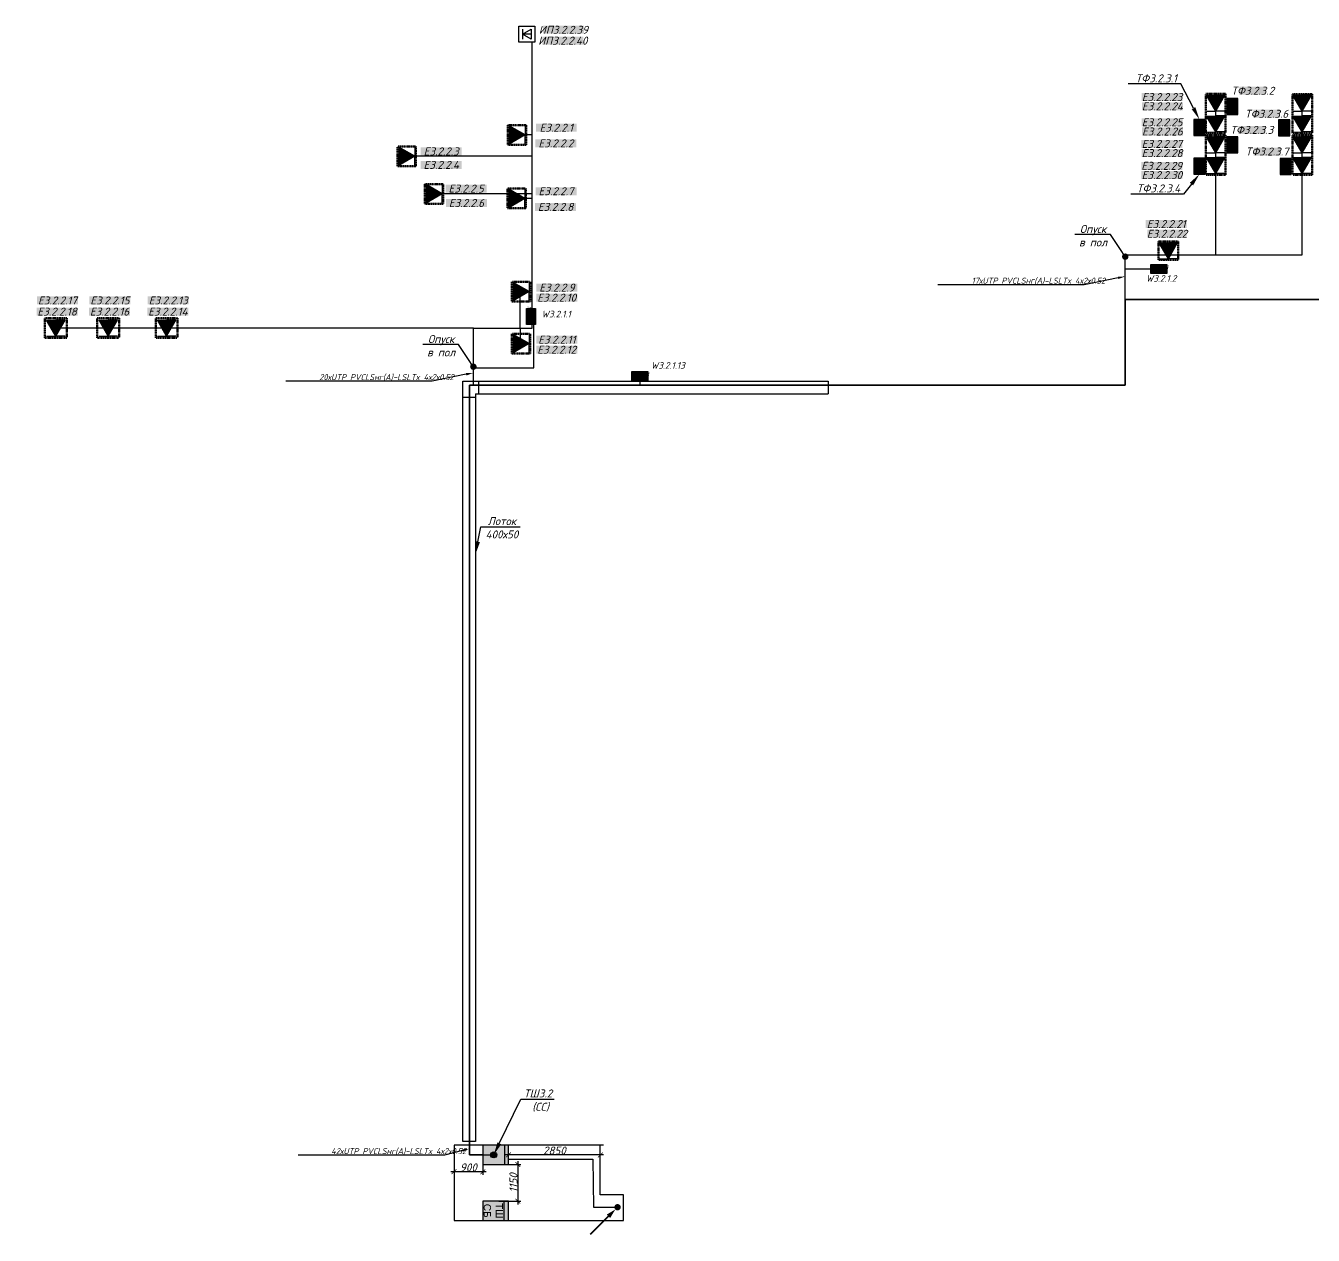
# Model space of a CAD drawing. Header units: millimetres. Extents: x 6978 to 881500, y -130874 to -2349.
# Drawn here: x 583562 to 623783, y -92275 to -54496 of the extents above; entities that cross this region are included whole.
import ezdxf
from ezdxf import colors
from ezdxf.entities.mleader import LeaderData, LeaderLine
from ezdxf.math import Vec2, Vec3

# ---------------------------------------------------------------- set-up
doc = ezdxf.new("R2010")
doc.units = ezdxf.units.MM
doc.set_wipeout_variables(frame=1)
doc.linetypes.add('HIDDEN2', pattern=[4.7625, 3.175, -1.5875])
doc.layers.get('Defpoints').update_dxf_attribs({"lineweight": 50, "true_color": 0xbeff1a})
for name, color, linetype, lineweight in [('АП_АСУ_ОсновнаяТолстая', 7, 'Continuous', 30), ('ОС', 5, 'Continuous', 30), ('СКС-РОЗЕТКИ', 7, 'Continuous', 50), ('СС_Выноски', 7, 'Continuous', 15), ('СС_СКК_Лоток', 170, 'Continuous', 30), ('СС_СКС_Кабель', 6, 'Continuous', 30), ('СС_СКС_Оборудование', 6, 'Continuous', 30), ('СС_Схема', 7, 'Continuous', 30)]:
    doc.layers.add(name, color=color, linetype=linetype, lineweight=lineweight)
doc.styles.add('BRAZEN-txt', font='isocpeui.ttf')
doc.styles.add('ISOCPEUR', font='isocpeui.ttf', dxfattribs={"height": 2.5})
doc.styles.get("Standard").update_dxf_attribs({"font": 'arial.ttf'})
doc.linetypes.add('Рабочее в трубе  _о_о_', pattern='A,5,2,[133,ltypeshp.shx,S=0.4,R=0,X=0,Y=0.75],3', length=10)
doc.dimstyles.new('BRAZEN-Размеры_осевые', dxfattribs={"dimscale": 0, "dimtxt": 350, "dimasz": 150, "dimexe": 100, "dimexo": 100, "dimgap": 70, "dimtad": 1, "dimdec": 0, "dimzin": 0, "dimdsep": 46, "dimtxsty": 'BRAZEN-txt', "dimblk": 'ARCHTICK', "dimcen": 1, "dimdle": 100, "dimadec": 0, "dimazin": 0, "dimtfac": 1, "dimtdec": 0, "dimtofl": 0, "dimtmove": 1, "dimatfit": 3, "dimfxl": 1, "dimtolj": 1, "dimtzin": 0, "dimarcsym": 0})

# ---------------------------------------------------------------- blocks, each defined once
blk = doc.blocks.new('*U16')
blk.add_hatch(color=256).paths.add_polyline_path([(-0.71, -0.71, 1), (0.71, 0.71, 1)])
blk.add_lwpolyline([(-0.71, -0.71, 0, 1.5, 0), (-2.83, -2.83, 2, 2, 0)], format="xyseb")
at = {"const_width": 0.5}
blk.add_lwpolyline([(-8.5, -8.5), (-2.83, -2.83)], dxfattribs=at)
blk = doc.blocks.new('Лоток 3 этаж')
at = {"layer": 'СС_СКК_Лоток'}
for p, q in [((597211, -89345), (597211, -65597)), ((597211, -65597), (608631, -65597)), ((597711, -65997), (597711, -65597)), ((608631, -65597), (608631, -65997)), ((597611, -66107), (597211, -66107)), ((597611, -65997), (597612, -89345)), ((597611, -65997), (608631, -65997)), ((597612, -89345), (597211, -89345))]:
    blk.add_line(p, q, dxfattribs=at)
blk = doc.blocks.new('панель приема видеодомофона')
blk.add_wipeout([(0, 10), (7, 10), (7, 0), (0, 0)])
at = {"true_color": 0xffffff, "transparency": 33554687}
h = blk.add_hatch(color=7, dxfattribs=at)
h.dxf.hatch_style = 1
h.paths.add_polyline_path([(7, 10), (3.5, 10), (0, 10), (0, 5), (0, 0), (3.5, 0), (7, 0), (7, 5)])
h.paths.add_polyline_path([(3.07, 8.82), (3.07, 1.71), (0.8, 1.71), (0.8, 8.82)], flags=16)
h.paths.add_polyline_path([(3.55, 8.82), (6.56, 8.82), (6.56, 5.58), (3.55, 5.58)], flags=16)
h.paths.add_polyline_path([(4.53, 4.2, -1), (4, 4.2, -1)], flags=16)
h.paths.add_polyline_path([(5.45, 4.2, -1), (4.92, 4.2, -1)], flags=16)
h.paths.add_polyline_path([(6.36, 4.2, -1), (5.82, 4.2, -1)], flags=16)
h.paths.add_polyline_path([(4.53, 3.2, -1), (4, 3.2, -1)], flags=16)
h.paths.add_polyline_path([(5.45, 3.2, -1), (4.92, 3.2, -1)], flags=16)
h.paths.add_polyline_path([(6.36, 3.2, -1), (5.82, 3.2, -1)], flags=16)
h.paths.add_polyline_path([(4.53, 2.2, -1), (4, 2.2, -1)], flags=16)
h.paths.add_polyline_path([(5.45, 2.2, -1), (4.92, 2.2, -1)], flags=16)
h.paths.add_polyline_path([(6.36, 2.2, -1), (5.82, 2.2, -1)], flags=16)
h = blk.add_hatch(color=7, dxfattribs=at)
h.dxf.hatch_style = 1
h.paths.add_polyline_path([(3.07, 8.82), (0.8, 8.82), (0.8, 1.71), (3.07, 1.71)])
h.paths.add_polyline_path([(6.56, 8.82), (3.55, 8.82), (3.55, 5.58), (6.56, 5.58)])
h = blk.add_hatch(color=0)
h.dxf.hatch_style = 1
h.paths.add_polyline_path([(4, 4.2, 1), (4.53, 4.2, 1)])
h = blk.add_hatch(color=0)
h.dxf.hatch_style = 1
h.paths.add_polyline_path([(4, 3.2, 1), (4.53, 3.2, 1)])
h = blk.add_hatch(color=0)
h.dxf.hatch_style = 1
h.paths.add_polyline_path([(4, 2.2, 1), (4.53, 2.2, 1)])
h = blk.add_hatch(color=0)
h.dxf.hatch_style = 1
h.paths.add_polyline_path([(4.92, 4.2, 1), (5.45, 4.2, 1)])
h = blk.add_hatch(color=0)
h.dxf.hatch_style = 1
h.paths.add_polyline_path([(4.92, 3.2, 1), (5.45, 3.2, 1)])
h = blk.add_hatch(color=0)
h.dxf.hatch_style = 1
h.paths.add_polyline_path([(4.92, 2.2, 1), (5.45, 2.2, 1)])
h = blk.add_hatch(color=0)
h.dxf.hatch_style = 1
h.paths.add_polyline_path([(5.82, 4.2, 1), (6.36, 4.2, 1)])
h = blk.add_hatch(color=0)
h.dxf.hatch_style = 1
h.paths.add_polyline_path([(5.82, 3.2, 1), (6.36, 3.2, 1)])
h = blk.add_hatch(color=0)
h.dxf.hatch_style = 1
h.paths.add_polyline_path([(5.82, 2.2, 1), (6.36, 2.2, 1)])
at = {"color": 0, "lineweight": 30}
blk.add_lwpolyline([(0, 0), (3.5, 0), (7, 0), (7, 5), (7, 10), (3.5, 10), (0, 10), (0, 5)], close=True, dxfattribs=at)
at = {"color": 0}
for points in [[(0.8, 1.71), (3.07, 1.71), (3.07, 8.82), (0.8, 8.82)], [(3.55, 8.82), (6.56, 8.82), (6.56, 5.58), (3.55, 5.58)]]:
    blk.add_lwpolyline(points, close=True, dxfattribs=at)
for centre in [(4.27, 4.2), (4.27, 3.2), (4.27, 2.2), (5.18, 4.2), (5.18, 3.2), (5.18, 2.2), (6.09, 4.2), (6.09, 3.2), (6.09, 2.2)]:
    blk.add_circle(centre, 0.266, dxfattribs=at)
blk = doc.blocks.new('*U292')
at = {"true_color": 0xffffff, "transparency": 33554687}
h = blk.add_hatch(color=7, dxfattribs=at)
h.dxf.hatch_style = 1
h.paths.add_polyline_path([(0, 338), (0, 0), (599, 0), (599, 338)])
at = {"color": 0}
blk.add_lwpolyline([(0, 338), (599, 338), (599, 0), (0, 0)], close=True, dxfattribs=at)
at = {"color": 0, "insert": (13, 300), "char_height": 250, "attachment_point": 1, "style": 'ISOCPEUR'}
blk.add_mtext_dynamic_manual_height_columns('WiFi', width=599, gutter_width=1250, heights=[0], dxfattribs=at)
at = {"color": 18, "true_color": 0x000000, "style": 'ISOCPEUR'}
blk.add_attdef('НАЗВАНИЕ', (-189, -313), '', height=250, dxfattribs=at)
blk = doc.blocks.new('_Dot')
at = {"color": 0, "linetype": 'ByBlock', "lineweight": -2}
blk.add_line((-0.5, 0), (-1, 0), dxfattribs=at)
at = {"color": 0, "linetype": 'ByBlock', "const_width": 0.5}
blk.add_lwpolyline([(-0.25, 0, 1), (0.25, 0, 1)], format="xyb", close=True, dxfattribs=at)
blk = doc.blocks.new('*U251')
at = {"true_color": 0xffffff, "transparency": 33554687}
h = blk.add_hatch(color=7, dxfattribs=at)
h.dxf.hatch_style = 1
h.paths.add_polyline_path([(0, 338), (0, 0), (599, 0), (599, 338)])
at = {"color": 0}
blk.add_lwpolyline([(0, 338), (599, 338), (599, 0), (0, 0)], close=True, dxfattribs=at)
at = {"color": 0, "insert": (13, 300), "char_height": 250, "attachment_point": 1, "style": 'ISOCPEUR'}
blk.add_mtext_dynamic_manual_height_columns('WiFi', width=599, gutter_width=1250, heights=[0], dxfattribs=at)
at = {"color": 18, "true_color": 0x000000, "style": 'ISOCPEUR'}
blk.add_attdef('НАЗВАНИЕ', (268, -220), '', height=250, dxfattribs=at)
blk = doc.blocks.new('Модуль на 1 RJ')
at = {"true_color": 0xffffff}
h = blk.add_hatch(color=7, dxfattribs=at)
h.dxf.hatch_style = 1
h.paths.add_polyline_path([(0, 250), (-289, 250), (0, -250)])
at = {"color": 0, "lineweight": 30}
for p, q in [((-289, 250), (0, 250)), ((0, -250), (-289, 250)), ((0, 250), (0, -250)), ((-289, -250), (0, -250))]:
    blk.add_line(p, q, dxfattribs=at)
blk = doc.blocks.new('соед. коробка')
at = {"layer": 'ОС'}
h = blk.add_hatch(color=0, dxfattribs=at)
h.dxf.hatch_style = 1
h.paths.add_polyline_path([(93.75, 0, 1), (-93.75, 0, 1)])
at = {"layer": 'ОС', "color": 0}
blk.add_circle((0, 0), 93.75, dxfattribs=at)
at = {"layer": 'ОС', "color": 0, "style": 'ISOCPEUR'}
blk.add_attdef('ПАРАМЕТР', (-187.5, 150), '', height=112.5, dxfattribs=at)
blk = doc.blocks.new('шкаф ТШ 2')
at = {"true_color": 0xffffff, "transparency": 33554684}
h = blk.add_hatch(color=7, dxfattribs=at)
h.dxf.hatch_style = 1
h.paths.add_polyline_path([(341, 300), (-341, 300), (-341, -300), (341, -300)])
h.paths.add_polyline_path([(-341, 300), (-459, 300), (-459, -300), (-341, -300)])
at = {"layer": 'СС_СКС_Оборудование', "color": 180}
blk.add_line((-341, 300), (-341, -300), dxfattribs=at)
blk.add_lwpolyline([(341, 300), (-459, 300), (-459, -300), (341, -300)], close=True, dxfattribs=at)
at = {"layer": 'СС_СКС_Кабель', "rotation": 180}
blk.add_blockref('соед. коробка', (0, 0), dxfattribs=at)
blk = doc.blocks.new('ТШ СБ 2')
at = {"true_color": 0xffffff, "transparency": 33554684}
h = blk.add_hatch(color=7, dxfattribs=at)
h.dxf.hatch_style = 1
h.paths.add_polyline_path([(300, 327), (-300, 327), (-300, -327), (300, -327)])
h.paths.add_polyline_path([(300, 473), (-300, 473), (-300, 327), (300, 327)])
at = {"layer": 'СС_СКС_Оборудование', "color": 7}
blk.add_line((-300, 327), (300, 327), dxfattribs=at)
blk.add_lwpolyline([(-300, 473), (-300, -327), (300, -327), (300, 473)], close=True, dxfattribs=at)
at = {"insert": (0, 0), "char_height": 225, "attachment_point": 5}
blk.add_mtext_dynamic_manual_height_columns('ТШ СБ', width=2.5, gutter_width=12.5, heights=[0], dxfattribs=at)
blk = doc.blocks.new('_ArchTick')
at = {"color": 0, "linetype": 'ByBlock', "const_width": 0.15}
blk.add_lwpolyline([(-0.5, -0.5), (0.5, 0.5)], dxfattribs=at)
blk = doc.blocks.new('*D216')
at = {"layer": 'Defpoints', "color": 0, "transparency": 16777216}
for p in [(596941, -89465), (597841, -89465), (596941, -90291)]:
    blk.add_point(p, dxfattribs=at)
at = {"layer": 'СС_СКК_Лоток', "color": 0, "linetype": 'Continuous', "lineweight": -2, "transparency": 16777216}
for p, q in [((596941, -89565), (596941, -90391)), ((597841, -89565), (597841, -90391)), ((597941, -90291), (596841, -90291))]:
    blk.add_line(p, q, dxfattribs=at)
at = {"layer": 'СС_СКК_Лоток', "color": 0, "lineweight": -2, "transparency": 16777216, "xscale": 150, "yscale": 150, "zscale": 150, "rotation": 180}
blk.add_blockref('_ArchTick', (596941, -90291), dxfattribs=at)
at = {"layer": 'СС_СКК_Лоток', "color": 0, "lineweight": -2, "transparency": 16777216, "xscale": 150, "yscale": 150, "zscale": 150}
blk.add_blockref('_ArchTick', (597841, -90291), dxfattribs=at)
at = {"layer": 'СС_СКК_Лоток', "color": 0, "lineweight": 0, "transparency": 16777216, "insert": (597391, -90156), "char_height": 2.5, "width": 731.08, "attachment_point": 5, "style": 'ISOCPEUR'}
blk.add_mtext('\\A1;{\\H100x;900}', dxfattribs=at)
blk = doc.blocks.new('*D217')
at = {"layer": 'Defpoints', "color": 0, "transparency": 16777216}
for p in [(598541, -90065), (598241, -91210), (598932, -91210)]:
    blk.add_point(p, dxfattribs=at)
at = {"layer": 'СС_СКК_Лоток', "color": 0, "linetype": 'Continuous', "lineweight": -2, "transparency": 16777216}
for p, q in [((598641, -90065), (599032, -90065)), ((598932, -89965), (598932, -91310)), ((598341, -91210), (599032, -91210))]:
    blk.add_line(p, q, dxfattribs=at)
at = {"layer": 'СС_СКК_Лоток', "color": 0, "lineweight": -2, "transparency": 16777216, "xscale": 150, "yscale": 150, "zscale": 150}
for p, rotation in [((598932, -90065), 90), ((598932, -91210), 270)]:
    blk.add_blockref('_ArchTick', p, dxfattribs=dict(at, rotation=rotation))
at = {"layer": 'СС_СКК_Лоток', "color": 0, "lineweight": 0, "transparency": 16777216, "insert": (598797, -90638), "char_height": 2.5, "width": 731.08, "attachment_point": 5, "rotation": 90, "style": 'ISOCPEUR'}
blk.add_mtext('\\A1;{\\H100x;1150}', dxfattribs=at)
blk = doc.blocks.new('*D218')
at = {"layer": 'Defpoints', "color": 0, "transparency": 16777216}
for p in [(598641, -89765), (598641, -89966), (601511, -90238)]:
    blk.add_point(p, dxfattribs=at)
at = {"layer": 'СС_СКК_Лоток', "color": 0, "linetype": 'Continuous', "lineweight": -2, "transparency": 16777216}
for p, q in [((598641, -89866), (598641, -89665)), ((601511, -90138), (601511, -89665)), ((601611, -89765), (598541, -89765))]:
    blk.add_line(p, q, dxfattribs=at)
at = {"layer": 'СС_СКК_Лоток', "color": 0, "lineweight": -2, "transparency": 16777216, "xscale": 150, "yscale": 150, "zscale": 150, "rotation": 180}
blk.add_blockref('_ArchTick', (598641, -89765), dxfattribs=at)
at = {"layer": 'СС_СКК_Лоток', "color": 0, "lineweight": -2, "transparency": 16777216, "xscale": 150, "yscale": 150, "zscale": 150}
blk.add_blockref('_ArchTick', (601511, -89765), dxfattribs=at)
at = {"layer": 'СС_СКК_Лоток', "color": 0, "lineweight": 0, "transparency": 16777216, "insert": (600076, -89630), "char_height": 2.5, "width": 731.08, "attachment_point": 5, "style": 'ISOCPEUR'}
blk.add_mtext('\\A1;{\\H100x;2850}', dxfattribs=at)
blk = doc.blocks.new('*U2106')
at = {"color": 0}
for p, q in [((0, 462), (500, 462)), ((0, -38), (0, 462)), ((500, 462), (500, -38)), ((114, 212), (386, 369)), ((114, 369), (114, 54)), ((386, 54), (114, 212)), ((386, 212), (114, 212)), ((386, 369), (386, 54)), ((500, -38), (0, -38))]:
    blk.add_line(p, q, dxfattribs=at)
blk = doc.blocks.new('*U2157')
at = {"true_color": 0xffffff, "transparency": 33554687}
h = blk.add_hatch(color=7, dxfattribs=at)
h.dxf.hatch_style = 1
h.paths.add_polyline_path([(0, 338), (0, 0), (599, 0), (599, 338)])
at = {"color": 0}
blk.add_lwpolyline([(0, 338), (599, 338), (599, 0), (0, 0)], close=True, dxfattribs=at)
at = {"color": 0, "insert": (13, 300), "char_height": 250, "attachment_point": 1, "style": 'ISOCPEUR'}
blk.add_mtext_dynamic_manual_height_columns('WiFi', width=599, gutter_width=1250, heights=[0], dxfattribs=at)
at = {"color": 18, "true_color": 0x000000, "style": 'ISOCPEUR'}
blk.add_attdef('НАЗВАНИЕ', (717, 445), '', height=250, dxfattribs=at)

msp = doc.modelspace()

# ---------------------------------------------------------------- linework, layer by layer
at = {"layer": 'СКС-РОЗЕТКИ', "color": 7, "linetype": 'HIDDEN2'}
for points in [[(599194.2, -57598.4), (599194.2, -58214), (598620.8, -58214), (598620.8, -57598.4)], [(595745.7, -58265.8), (595745.7, -58881.5), (595172.3, -58881.5), (595172.3, -58265.8)], [(596606.1, -59440.1), (596606.1, -60055.8), (596032.7, -60055.8), (596032.7, -59440.1)], [(599185.9, -59582.1), (599185.9, -60197.8), (598612.5, -60197.8), (598612.5, -59582.1)], [(618951.4, -61234.8), (619567.1, -61234.8), (619567.1, -61808.2), (618951.4, -61808.2)], [(599316.9, -62492), (599316.9, -63107.7), (598743.5, -63107.7), (598743.5, -62492)], [(584846.3, -63629.3), (584846.3, -64244.9), (584161.2, -64244.9), (584161.2, -63629.3)], [(586482.9, -63629.3), (586482.9, -64244.9), (585797.8, -64244.9), (585797.8, -63629.3)], [(588305.8, -63629.3), (588305.8, -64244.9), (587620.7, -64244.9), (587620.7, -63629.3)], [(599316.9, -64118.1), (599316.9, -64733.7), (598743.5, -64733.7), (598743.5, -64118.1)]]:
    msp.add_lwpolyline(points, close=True, dxfattribs=at)
at = {"layer": 'СС_СКК_Лоток', "color": 7}
msp.add_lwpolyline([(601611.5, -89465.2), (596940.9, -89465.2), (596940.9, -91810.3), (602231, -91810.3), (602231, -91010.3), (601511.5, -91010.4), (601511.5, -89465.2)], dxfattribs=at)
at = {"layer": 'СС_СКС_Кабель', "linetype": 'Рабочее в трубе  _о_о_', "ltscale": 100}
for points in [[(597545, -65145.3), (597545, -63937.6), (599384.4, -63937.6), (599384.4, -55011.1)], [(617910.7, -61708.5), (617910.7, -61652.1), (623440.3, -61652.2), (623438.9, -56985.1)], [(617910.7, -61708.5), (617910.7, -61652.1), (620740.9, -61652.1), (620740.9, -57123.5)], [(597545, -65145.3), (597545, -63937.6), (599384.4, -63937.6), (599384.4, -57905.7), (599163, -57905.7)], [(617910.7, -61708.5), (617910.7, -61652.1), (623440.4, -61652.1), (623439, -57565.6)], [(617910.7, -61708.5), (617910.7, -61652.1), (620740.9, -61652.1), (620740.9, -57774.3)], [(617910.7, -61708.5), (617910.7, -61652.1), (623440.6, -61652.1), (623439.2, -58295.3)], [(597545, -65145.3), (597545, -63937.6), (599384.4, -63937.6), (599384.4, -58573.7), (595714.5, -58573.7)], [(617910.7, -61708.5), (617910.7, -61652.1), (620736.9, -61652.1), (620736.9, -58448.6)], [(617910.7, -61708.5), (617910.7, -61652.1), (623441.4, -61652), (623438.6, -59032.8)], [(617910.7, -61708.5), (617910.7, -61652.1), (620738.3, -61652.1), (620735.5, -59114.1)], [(597545, -65145.3), (597545, -63937.6), (599384.4, -63937.6), (599384.4, -59747.9), (596574.9, -59747.9)], [(597545, -65145.3), (597545, -63937.6), (599384.4, -63937.6), (599384.4, -59890), (599154.7, -59890)], [(617910.7, -61708.5), (617910.7, -61652.1), (619259.2, -61652.1), (619259.2, -61771.5)], [(597545, -65145.3), (597545, -63937.6), (599005.7, -63937.6), (599005.7, -62891.6)], [(597545, -64950.6), (597545, -63937.6), (584554.3, -63937.6)], [(597545, -64950.6), (597545, -63937.6), (586237.6, -63937.6)], [(597545, -64950.6), (597545, -63937.6), (588004.1, -63937.6)], [(597545, -65145.3), (597545, -63937.6), (599005.7, -63937.6), (599005.7, -64385.5)]]:
    msp.add_lwpolyline(points, dxfattribs=at)
at = {"layer": 'СС_СКС_Кабель'}
for points in [[(597840.9, -89765.3), (597421.4, -89765.3), (597421.4, -65724.5), (617910.7, -65724.5), (617910.7, -63042.3), (627712.6, -63042.3), (627712.6, -61454.5)], [(597840.9, -89765.3), (597421.4, -89765.3), (597421.4, -65724.5), (617910.7, -65724.5), (617910.7, -61708.5)], [(597840.9, -89765.3), (597421.4, -89765.3), (597421.4, -65724.5), (617910.7, -65724.5), (617910.7, -62091.5), (618711, -62091.5)], [(597840.9, -89765.3), (597421.4, -89765.3), (597421.4, -65724.5), (597545, -65724.5), (597545, -65185.6), (599432.8, -65185.6), (599432.8, -63787.3)], [(597840.9, -89765.3), (597421.4, -89765.3), (597421.4, -65724.5), (597545, -65724.5), (597545, -64950.6)]]:
    msp.add_lwpolyline(points, dxfattribs=at)
at = {"layer": 'СС_Схема', "color": 3}
msp.add_lwpolyline([(598624.6, -89893.7), (601282.4, -89893.7), (601298.7, -91402.4), (602046.4, -91402.4)], dxfattribs=at)

# ---------------------------------------------------------------- block references
for name, p, rotation in [('Модуль на 1 RJ', (620736.4, -56913.7), 0.2258362521260634), ('Модуль на 1 RJ', (623439.9, -56914.1), 0.2258362521260634), ('Модуль на 1 RJ', (598913, -57905.7), 89.99999999999999), ('Модуль на 1 RJ', (595464.5, -58573.1), 89.99999999999999), ('Модуль на 1 RJ', (596324.9, -59747.4), 89.99999999999999), ('Модуль на 1 RJ', (598904.7, -59889.4), 89.99999999999999), ('Модуль на 1 RJ', (619258.3, -61521.5), 0.2258362521260634), ('Модуль на 1 RJ', (599035.7, -62799.3), 89.99999999999999), ('Модуль на 1 RJ', (599035.7, -64425.4), 89.99999999999999), ('шкаф ТШ 2', (598182.1, -89765.3), 180), ('ТШ СБ 2', (598168, -91510.3), 270)]:
    msp.add_blockref(name, p, dxfattribs=dict(rotation=rotation))
at = {"xscale": -1}
for p, rotation in [((623439.9, -56914.1), 0.2258362521260615), ((623439.9, -57564.1), 0.2258362521260615), ((598913, -57905.7), 90), ((595464.5, -58573.1), 90), ((623439.9, -58214.1), 0.2258362521260615), ((623439.9, -58864.1), 0.2258362521260615), ((596324.9, -59747.4), 90), ((598904.7, -59889.4), 90), ((619258.3, -61521.5), 0.2258362521260615), ((599035.7, -62799.3), 90), ((599035.7, -64425.4), 90)]:
    msp.add_blockref('Модуль на 1 RJ', p, dxfattribs=dict(at, rotation=rotation))
for name, p in [('Модуль на 1 RJ', (584503.8, -63937.1)), ('Модуль на 1 RJ', (586140.4, -63937.1)), ('Модуль на 1 RJ', (587963.2, -63937.1)), ('Лоток 3 этаж', (0, 0))]:
    msp.add_blockref(name, p)
for p in [(584503.8, -63937.1), (586140.4, -63937.1), (587963.2, -63937.1)]:
    msp.add_blockref('Модуль на 1 RJ', p, dxfattribs=at)
at = {"layer": 'СС_СКК_Лоток', "color": 7, "xscale": 100, "yscale": 100, "zscale": 100}
msp.add_blockref('*U16', (602049, -91400.3), dxfattribs=at)
at = {"layer": 'СС_СКС_Оборудование'}
msp.add_blockref('*U2106', (598965, -54973), dxfattribs=at)
at = {"layer": 'СС_СКС_Оборудование', "color": 30, "xscale": 0.8347245409015025, "yscale": 0.8347245409015025, "zscale": 0.8347245409015025}
for name, p, values in [('*U292', (618711, -62232.5), {'НАЗВАНИЕ': 'W3.2.1.2'}), ('*U2157', (602490.9, -65582.5), {'НАЗВАНИЕ': 'W3.2.1.13'})]:
    msp.add_blockref(name, p, dxfattribs=at).add_auto_attribs(values)
at = {"layer": 'СС_СКС_Оборудование', "color": 30}
ref = msp.add_blockref('*U251', (599490.9, -63830.6), dxfattribs=dict(at, xscale=0.8347245409015025, yscale=0.8347245409015025, zscale=0.8347245409015025, rotation=90))
ref.add_attrib('НАЗВАНИЕ', 'W3.2.1.1', (599674.2, -63607.2), dxfattribs={"layer": '0', "color": 18, "true_color": 0x000000, "height": 208.68, "style": 'ISOCPEUR'})

# ---------------------------------------------------------------- texts
at = {"layer": 'СС_СКС_Оборудование', "color": 18, "true_color": 0x000000, "char_height": 250, "attachment_point": 5, "style": 'ISOCPEUR', "bg_fill": 1, "box_fill_scale": 1, "bg_fill_color": 7, "bg_fill_true_color": 16777215, "bg_fill_transparency": 0}
for s, width, insert in [('ИП3.2.2.39', 1280.189, (600359.2, -54622.4, 0)), ('ИП3.2.2.40', 1280.189, (600340.6, -54961.4)), ('E3.2.2.23', 1280.189, (619062.8, -56723.5, 0)), ('E3.2.2.24', 1280.189, (619069.9, -57011.5, 0.1)), ('E3.2.2.25', 1280.189, (619062.8, -57510.8, 0)), ('E3.2.2.1', 1280.189, (600137.3, -57680.7, 0)), ('E3.2.2.26', 1280.189, (619069.9, -57798.8, 0.1)), ('E3.2.2.3', 1280.189, (596541.1, -58420, 0)), ('E3.2.2.2', 1280.189, (600123.5, -58169.5, 0)), ('E3.2.2.27', 1280.189, (619055.4, -58185.5, 0)), ('E3.2.2.4', 1280.189, (596543, -58841.2, 0)), ('E3.2.2.28', 1280.189, (619062.5, -58473.5, 0.1)), ('E3.2.2.29', 1280.189, (619048.4, -58871.4, 0)), ('E3.2.2.30', 1280.189, (619055.6, -59159.4, 0.1)), ('E3.2.2.5', 1280.189, (597320, -59582.2, 0)), ('E3.2.2.6', 1280.189, (597330, -60031.9, 0)), ('E3.2.2.7', 1280.189, (600129, -59664.5, 0)), ('E3.2.2.8', 1280.189, (600115.3, -60153.3, 0)), ('E3.2.2.21', 1280.189, (619190.2, -60690, 0)), ('E3.2.2.22', 1233.516, (619215.1, -60993, 0)), ('E3.2.2.9', 1280.189, (600155.9, -62675.2, 0)), ('E3.2.2.17', 1280.189, (584554.7, -63076.9, 0)), ('E3.2.2.15', 1280.189, (586191.3, -63076.9, 0)), ('E3.2.2.13', 1280.189, (588014.1, -63076.9, 0)), ('E3.2.2.10', 1280.189, (600149, -62989.1, 0)), ('E3.2.2.18', 1280.189, (584543.2, -63424.7, 0)), ('E3.2.2.16', 1280.189, (586179.8, -63424.7, 0)), ('E3.2.2.14', 1280.189, (588002.6, -63424.7, 0)), ('E3.2.2.11', 1280.189, (600155.9, -64301.2, 0)), ('E3.2.2.12', 1280.189, (600149, -64615.1, 0))]:
    msp.add_mtext_dynamic_manual_height_columns(s, width=width, gutter_width=1250, heights=[0], dxfattribs=dict(at, insert=insert))

# ---------------------------------------------------------------- dimensions: what is measured, and where the dimension line sits
at = {"layer": 'СС_СКК_Лоток', "color": 7, "lineweight": 0}
for base, p1, p2, angle, picture, middle in [((596940.9, -90291.3), (597840.9, -89465.3), (596940.9, -89465.3), 180, '*D216', (597390.9, -90156.3)), ((598640.9, -89765.3), (601511.5, -90237.8), (598640.9, -89966.1), 180, '*D218', (600076.2, -89630.3)), ((598932.2, -91210.3), (598540.9, -90065.3), (598240.9, -91210.3), 270, '*D217', (598797.2, -90637.8))]:
    dim = msp.add_linear_dim(base=base, p1=p1, p2=p2, angle=angle, text='{\\H100x;<>}', dimstyle='BRAZEN-Размеры_осевые', override={"dimscale": 1, "dimtxt": 250, "dimgap": 10, "dimrnd": 50, "dimtxsty": 'ISOCPEUR'}, dxfattribs=at)
    dim.commit()
    dim.dimension.update_dxf_attribs({"geometry": picture, "text_midpoint": middle})

# ---------------------------------------------------------------- leaders
at = {"layer": 'СС_Выноски', "color": 7}
ml = msp.add_multileader_mtext('Standard', dxfattribs=at)
ml.set_content('{\\C256;17хUTP PVCLSнг(А)-LSLTx 4х2х0.52}', color=7, style='ISOCPEUR')
ml.set_leader_properties(lineweight=25)
ml.build(insert=Vec2(0, 0))
ml.multileader.update_dxf_attribs({"text_left_attachment_type": 6, "text_right_attachment_type": 6, "dogleg_length": 150, "arrow_head_size": 225, "scale": 75})
ctx = ml.context
ctx.base_point, ctx.scale, ctx.char_height, ctx.arrow_head_size, ctx.landing_gap_size, ctx.plane_origin = Vec3(613917.4, -62589.1), 75, 187.5, 225, 150, Vec3(646269.1, -68056.9)
ctx.left_attachment, ctx.right_attachment, ctx.text_align_type = 6, 6, 1
notes = []
notes.append((ctx, [(1, (1, 1, 0), (616628, -62589.1), (-1, 0), 150, [(1, [(617910.7, -62325)], 0, [])])]))
ctx.mtext.insert, ctx.mtext.width, ctx.mtext.defined_height, ctx.mtext.alignment, ctx.mtext.line_spacing_factor, ctx.mtext.flow_direction = Vec3(615197.7, -62364.1), 2612.977, 428.7, 2, 0.8, 5
ml = msp.add_multileader_mtext('Standard', dxfattribs=at)
ml.set_content('{\\C256;2хUTP PVCLSнг(А)-LSLTx 4х2х0.52}', color=7, style='ISOCPEUR')
ml.set_leader_properties(lineweight=25)
ml.build(insert=Vec2(0, 0))
ml.multileader.update_dxf_attribs({"text_left_attachment_type": 6, "text_right_attachment_type": 6, "dogleg_length": 150, "arrow_head_size": 225, "scale": 75})
ctx = ml.context
ctx.base_point, ctx.scale, ctx.char_height, ctx.arrow_head_size, ctx.landing_gap_size, ctx.plane_origin = Vec3(628859.5, -62512.5), 75, 187.5, 225, 150, Vec3(656071, -67980.3)
ctx.left_attachment, ctx.right_attachment, ctx.text_align_type = 6, 6, 1
notes.append((ctx, [(0, (1, 1, 0), (628709.5, -62512.5), (1, 0), 150, [(1, [(627712.6, -62248.4)], 0, [])])]))
ctx.mtext.insert, ctx.mtext.width, ctx.mtext.defined_height, ctx.mtext.alignment, ctx.mtext.line_spacing_factor, ctx.mtext.flow_direction = Vec3(630139.8, -62287.5), 2612.977, 428.7, 2, 0.8, 5
ml = msp.add_multileader_mtext('Standard', dxfattribs=at)
ml.set_content('{\\C256;20хUTP PVCLSнг(А)-LSLTx 4х2х0.52}', color=7, style='ISOCPEUR')
ml.set_leader_properties(lineweight=25)
ml.build(insert=Vec2(0, 0))
ml.multileader.update_dxf_attribs({"text_left_attachment_type": 6, "text_right_attachment_type": 6, "dogleg_length": 150, "arrow_head_size": 225, "scale": 75})
ctx = ml.context
ctx.base_point, ctx.scale, ctx.char_height, ctx.arrow_head_size, ctx.landing_gap_size, ctx.plane_origin = Vec3(593551.8, -65601.6), 75, 187.5, 225, 150, Vec3(625903.4, -71069.5)
ctx.left_attachment, ctx.right_attachment, ctx.text_align_type = 6, 6, 1
notes.append((ctx, [(1, (1, 1, 0), (596262.3, -65601.6), (-1, 0), 150, [(1, [(597545, -65337.5)], 0, [])])]))
ctx.mtext.insert, ctx.mtext.width, ctx.mtext.defined_height, ctx.mtext.alignment, ctx.mtext.line_spacing_factor, ctx.mtext.flow_direction = Vec3(594832, -65376.6), 2612.977, 428.7, 2, 0.8, 5
at = {"layer": 'СС_СКК_Лоток', "color": 7, "lineweight": 0}
ml = msp.add_multileader_mtext('Standard', dxfattribs=at)
ml.set_content('Опуск\\Pв пол', color=7, style='ISOCPEUR')
ml.set_leader_properties()
ml.set_arrow_properties(name='DOT')
ml.build(insert=Vec2(0, 0))
ml.multileader.update_dxf_attribs({"text_left_attachment_type": 6, "text_right_attachment_type": 6, "dogleg_length": 100, "arrow_head_size": 200})
ctx = ml.context
ctx.base_point, ctx.char_height, ctx.arrow_head_size, ctx.landing_gap_size, ctx.plane_origin = Vec3(616466.3, -61019.1), 250, 200, 0, Vec3(626130.2, -63976)
ctx.left_attachment, ctx.right_attachment, ctx.text_align_type = 6, 6, 1
notes.append((ctx, [(0, (1, 1, 0), (617445.1, -61019.1), (-1, 0), 100, [(0, [(617910.7, -61708.5)], 0, [])])]))
ctx.mtext.insert, ctx.mtext.width, ctx.mtext.alignment, ctx.mtext.flow_direction = Vec3(616905.7, -60719.1), 2467.274, 2, 5
ml = msp.add_multileader_mtext('Standard', dxfattribs=at)
ml.set_content('Опуск\\Pв пол', color=7, style='ISOCPEUR')
ml.set_leader_properties()
ml.set_arrow_properties(name='DOT')
ml.build(insert=Vec2(0, 0))
ml.multileader.update_dxf_attribs({"text_left_attachment_type": 6, "text_right_attachment_type": 6, "dogleg_length": 100, "arrow_head_size": 200})
ctx = ml.context
ctx.base_point, ctx.char_height, ctx.arrow_head_size, ctx.landing_gap_size, ctx.plane_origin = Vec3(596100.7, -64455.9), 250, 200, 0, Vec3(605764.5, -67412.7)
ctx.left_attachment, ctx.right_attachment, ctx.text_align_type = 6, 6, 1
notes.append((ctx, [(0, (1, 1, 0), (597079.5, -64455.9), (-1, 0), 100, [(0, [(597545, -65145.3)], 0, [])])]))
ctx.mtext.insert, ctx.mtext.width, ctx.mtext.alignment, ctx.mtext.flow_direction = Vec3(596540.1, -64155.9), 2467.274, 2, 5
ml = msp.add_multileader_mtext('Standard', dxfattribs=at)
ml.set_content('Лоток\\P400х50', color=7, style='ISOCPEUR')
ml.set_leader_properties()
ml.build(insert=Vec2(0, 0))
ml.multileader.update_dxf_attribs({"text_left_attachment_type": 6, "text_right_attachment_type": 6, "dogleg_length": 100, "arrow_head_size": 400})
ctx = ml.context
ctx.base_point, ctx.char_height, ctx.arrow_head_size, ctx.landing_gap_size, ctx.plane_origin = Vec3(597877, -70142.3), 250, 400, 0, Vec3(603464.1, -72104.5)
ctx.left_attachment, ctx.right_attachment, ctx.text_align_type = 6, 6, 1
notes.append((ctx, [(1, (1, 1, 0), (597777, -70142.3), (1, 0), 100, [(0, [(597611.2, -71003.9)], 0, [])])]))
ctx.mtext.insert, ctx.mtext.width, ctx.mtext.alignment, ctx.mtext.flow_direction = Vec3(598437.7, -69842.3), 2467.274, 2, 5
for ctx, leaders in notes:
    for number, flags, end, landing, length, lines in leaders:
        leader = LeaderData()
        leader.index, (leader.has_last_leader_line, leader.has_dogleg_vector, leader.attachment_direction) = number, flags
        leader.last_leader_point, leader.dogleg_vector, leader.dogleg_length = Vec3(end), Vec3(landing), length
        for number, points, colour, breaks in lines:
            line = LeaderLine()
            line.index, line.vertices, line.color, line.breaks = number, Vec3.list(points), colors.encode_raw_color(colour), breaks
            leader.lines.append(line)
        ctx.leaders.append(leader)

# ---------------------------------------------------------------- next in the draw order: block references
at = {"layer": 'АП_АСУ_ОсновнаяТолстая', "xscale": 50.00000000000039, "yscale": 50.00000000000039, "zscale": 50.00000000000039}
for p in [(621080.8, -57266.8), (620053.4, -57924.1), (622696.2, -57932.6, 0.1), (621080.8, -58466.8), (620053.5, -59128.7), (622745.9, -59137.5)]:
    msp.add_blockref('панель приема видеодомофона', p, dxfattribs=at)

# ---------------------------------------------------------------- next in the draw order: leaders
at = {"layer": 'СС_СКК_Лоток', "color": 7, "lineweight": 0}
ml = msp.add_multileader_mtext('Standard', dxfattribs=at)
ml.set_content('ТШ3.2\\P (СС)', color=7, style='ISOCPEUR')
ml.set_leader_properties()
ml.build(insert=Vec2(0, 0))
ml.multileader.update_dxf_attribs({"text_left_attachment_type": 6, "text_right_attachment_type": 6, "dogleg_length": 100, "arrow_head_size": 400})
ctx = ml.context
ctx.base_point, ctx.char_height, ctx.arrow_head_size, ctx.landing_gap_size, ctx.plane_origin = Vec3(599126.3, -88020.5), 250, 400, 0, Vec3(602494.8, -92813.5)
ctx.left_attachment, ctx.right_attachment, ctx.text_align_type = 6, 6, 1
notes = []
notes.append((ctx, [(1, (1, 1, 0), (599026.3, -88020.5), (1, 0), 100, [(0, [(598182.1, -89765.3)], 0, [])])]))
ctx.mtext.insert, ctx.mtext.width, ctx.mtext.alignment, ctx.mtext.flow_direction = Vec3(599566.2, -87720.5), 937.874, 2, 5
ctx.mtext.has_bg_fill, ctx.mtext.bg_color, ctx.mtext.bg_scale_factor, ctx.mtext.bg_transparency, ctx.mtext.use_window_bg_color = 1, -1027028792, 1.5, 0, 1
for ctx, leaders in notes:
    for number, flags, end, landing, length, lines in leaders:
        leader = LeaderData()
        leader.index, (leader.has_last_leader_line, leader.has_dogleg_vector, leader.attachment_direction) = number, flags
        leader.last_leader_point, leader.dogleg_vector, leader.dogleg_length = Vec3(end), Vec3(landing), length
        for number, points, colour, breaks in lines:
            line = LeaderLine()
            line.index, line.vertices, line.color, line.breaks = number, Vec3.list(points), colors.encode_raw_color(colour), breaks
            leader.lines.append(line)
        ctx.leaders.append(leader)

# ---------------------------------------------------------------- next in the draw order: linework, layer by layer
at = {"layer": 'СКС-РОЗЕТКИ', "color": 7, "linetype": 'HIDDEN2'}
for points in [[(620430.3, -56626.7), (621045.9, -56626.7), (621045.9, -57850.8), (620430.3, -57850.8)], [(623133.1, -56637.2), (623748.7, -56637.2), (623748.7, -57850.8), (623133.1, -57850.8)], [(623133.1, -57917), (623748.7, -57917), (623748.7, -59150.8), (623133.1, -59150.8)], [(620430.3, -57918.4), (621045.9, -57918.4), (621045.9, -59150.8), (620430.3, -59150.8)]]:
    msp.add_lwpolyline(points, close=True, dxfattribs=at)
at = {"layer": 'СС_СКС_Кабель', "color": 6, "ltscale": 100}
for points in [[(631565.8, -58566.1), (631318.9, -58566.1), (631318.9, -63042.3), (617910.7, -63042.3), (617910.7, -65724.5), (597421.4, -65724.5), (597421.4, -89765.3), (598182.1, -89765.3)], [(625398.8, -60370.9), (624811.7, -60370.9), (624811.7, -63042.3), (617910.7, -63042.3), (617910.7, -65724.5), (597421.4, -65724.5), (597421.4, -89765.3), (598275.9, -89765.3)], [(602740.9, -65582.5), (602740.9, -65724.5), (597421.4, -65724.5), (597421.4, -89765.3), (598182.1, -89765.3)]]:
    msp.add_lwpolyline(points, dxfattribs=at)

# ---------------------------------------------------------------- next in the draw order: block references
at = {"xscale": -1, "rotation": 0.2258362521260615}
for p in [(620736.4, -56913.7), (620737.1, -57564.1), (620737.1, -58214.1), (620737.1, -58864.1)]:
    msp.add_blockref('Модуль на 1 RJ', p, dxfattribs=at)
at = {"rotation": 0.2258362521260634}
for p in [(620737.1, -57564.1), (623439.9, -57564.1), (620737.1, -58214.1), (623439.9, -58214.1), (620737.1, -58864.1), (623439.9, -58864.1)]:
    msp.add_blockref('Модуль на 1 RJ', p, dxfattribs=at)

# ---------------------------------------------------------------- next in the draw order: texts
at = {"layer": 'СС_СКС_Оборудование', "color": 18, "true_color": 0x000000, "char_height": 250, "attachment_point": 5, "style": 'ISOCPEUR', "bg_fill": 1, "box_fill_scale": 1, "bg_fill_color": 7, "bg_fill_true_color": 16777215, "bg_fill_transparency": 0}
for s, insert in [('ТФ3.2.3.2', (621892.8, -56525.8)), ('ТФ3.2.3.6', (622324.8, -57246.5)), ('ТФ3.2.3.3', (621863.2, -57747.8)), ('ТФ3.2.3.7', (622342.9, -58423.8))]:
    msp.add_mtext_dynamic_manual_height_columns(s, width=835.439, gutter_width=1250, heights=[0], dxfattribs=dict(at, insert=insert))

# ---------------------------------------------------------------- next in the draw order: leaders
at = {"layer": 'СС_Выноски', "color": 7}
ml = msp.add_multileader_mtext('Standard', dxfattribs=at)
ml.set_content('{\\C256;42хUTP PVCLSнг(А)-LSLTx 4х2х0.52}', color=7, style='ISOCPEUR')
ml.set_leader_properties(lineweight=25)
ml.build(insert=Vec2(0, 0))
ml.multileader.update_dxf_attribs({"text_left_attachment_type": 6, "text_right_attachment_type": 6, "dogleg_length": 150, "arrow_head_size": 225, "scale": 75})
ctx = ml.context
ctx.base_point, ctx.scale, ctx.char_height, ctx.arrow_head_size, ctx.landing_gap_size, ctx.plane_origin = Vec3(593932.7, -89777.4), 75, 187.5, 225, 150, Vec3(625779.8, -95304.7)
ctx.left_attachment, ctx.right_attachment, ctx.text_align_type = 6, 6, 1
notes = []
notes.append((ctx, [(1, (1, 1, 0), (596643.2, -89777.4), (-1, 0), 150, [(1, [(597421.4, -89572.8)], 0, [])])]))
ctx.mtext.insert, ctx.mtext.width, ctx.mtext.defined_height, ctx.mtext.alignment, ctx.mtext.line_spacing_factor, ctx.mtext.flow_direction = Vec3(595212.9, -89552.4), 2612.977, 428.7, 2, 0.8, 5
at = {"layer": 'СС_СКК_Лоток', "color": 7, "lineweight": 0}
ml = msp.add_multileader_mtext('Standard', dxfattribs=at)
ml.set_content('ТФ3.2.3.1', color=7, style='ISOCPEUR')
ml.set_leader_properties()
ml.build(insert=Vec2(0, 0))
ml.multileader.update_dxf_attribs({"text_left_attachment_type": 6, "text_right_attachment_type": 6, "dogleg_length": 100, "arrow_head_size": 400})
ctx = ml.context
ctx.base_point, ctx.char_height, ctx.arrow_head_size, ctx.landing_gap_size, ctx.plane_origin = Vec3(618213.8, -56313.2), 250, 400, 0, Vec3(624049.7, -58524.7)
ctx.left_attachment, ctx.right_attachment, ctx.text_align_type = 6, 6, 1
notes.append((ctx, [(0, (1, 1, 0), (619646, -56313.2), (-1, 0), 100, [(0, [(620228.4, -57424.1)], 0, [])])]))
ctx.mtext.insert, ctx.mtext.width, ctx.mtext.alignment, ctx.mtext.flow_direction = Vec3(618879.9, -56013.2), 2467.274, 2, 5
ml = msp.add_multileader_mtext('Standard', dxfattribs=at)
ml.set_content('ТФ3.2.3.4', color=7, style='ISOCPEUR')
ml.set_leader_properties()
ml.build(insert=Vec2(0, 0))
ml.multileader.update_dxf_attribs({"text_left_attachment_type": 6, "text_right_attachment_type": 6, "dogleg_length": 100, "arrow_head_size": 400})
ctx = ml.context
ctx.base_point, ctx.char_height, ctx.arrow_head_size, ctx.landing_gap_size, ctx.plane_origin = Vec3(618265.6, -59751.7), 250, 400, 0, Vec3(624049.8, -60229.4)
ctx.left_attachment, ctx.right_attachment, ctx.text_align_type = 6, 6, 1
notes.append((ctx, [(0, (1, 1, 0), (619728.7, -59751.7), (-1, 0), 100, [(0, [(620228.5, -59128.7)], 0, [])])]))
ctx.mtext.insert, ctx.mtext.width, ctx.mtext.alignment, ctx.mtext.flow_direction = Vec3(618947.2, -59451.7), 2467.274, 2, 5
for ctx, leaders in notes:
    for number, flags, end, landing, length, lines in leaders:
        leader = LeaderData()
        leader.index, (leader.has_last_leader_line, leader.has_dogleg_vector, leader.attachment_direction) = number, flags
        leader.last_leader_point, leader.dogleg_vector, leader.dogleg_length = Vec3(end), Vec3(landing), length
        for number, points, colour, breaks in lines:
            line = LeaderLine()
            line.index, line.vertices, line.color, line.breaks = number, Vec3.list(points), colors.encode_raw_color(colour), breaks
            leader.lines.append(line)
        ctx.leaders.append(leader)

doc.saveas('drawing.dxf')
